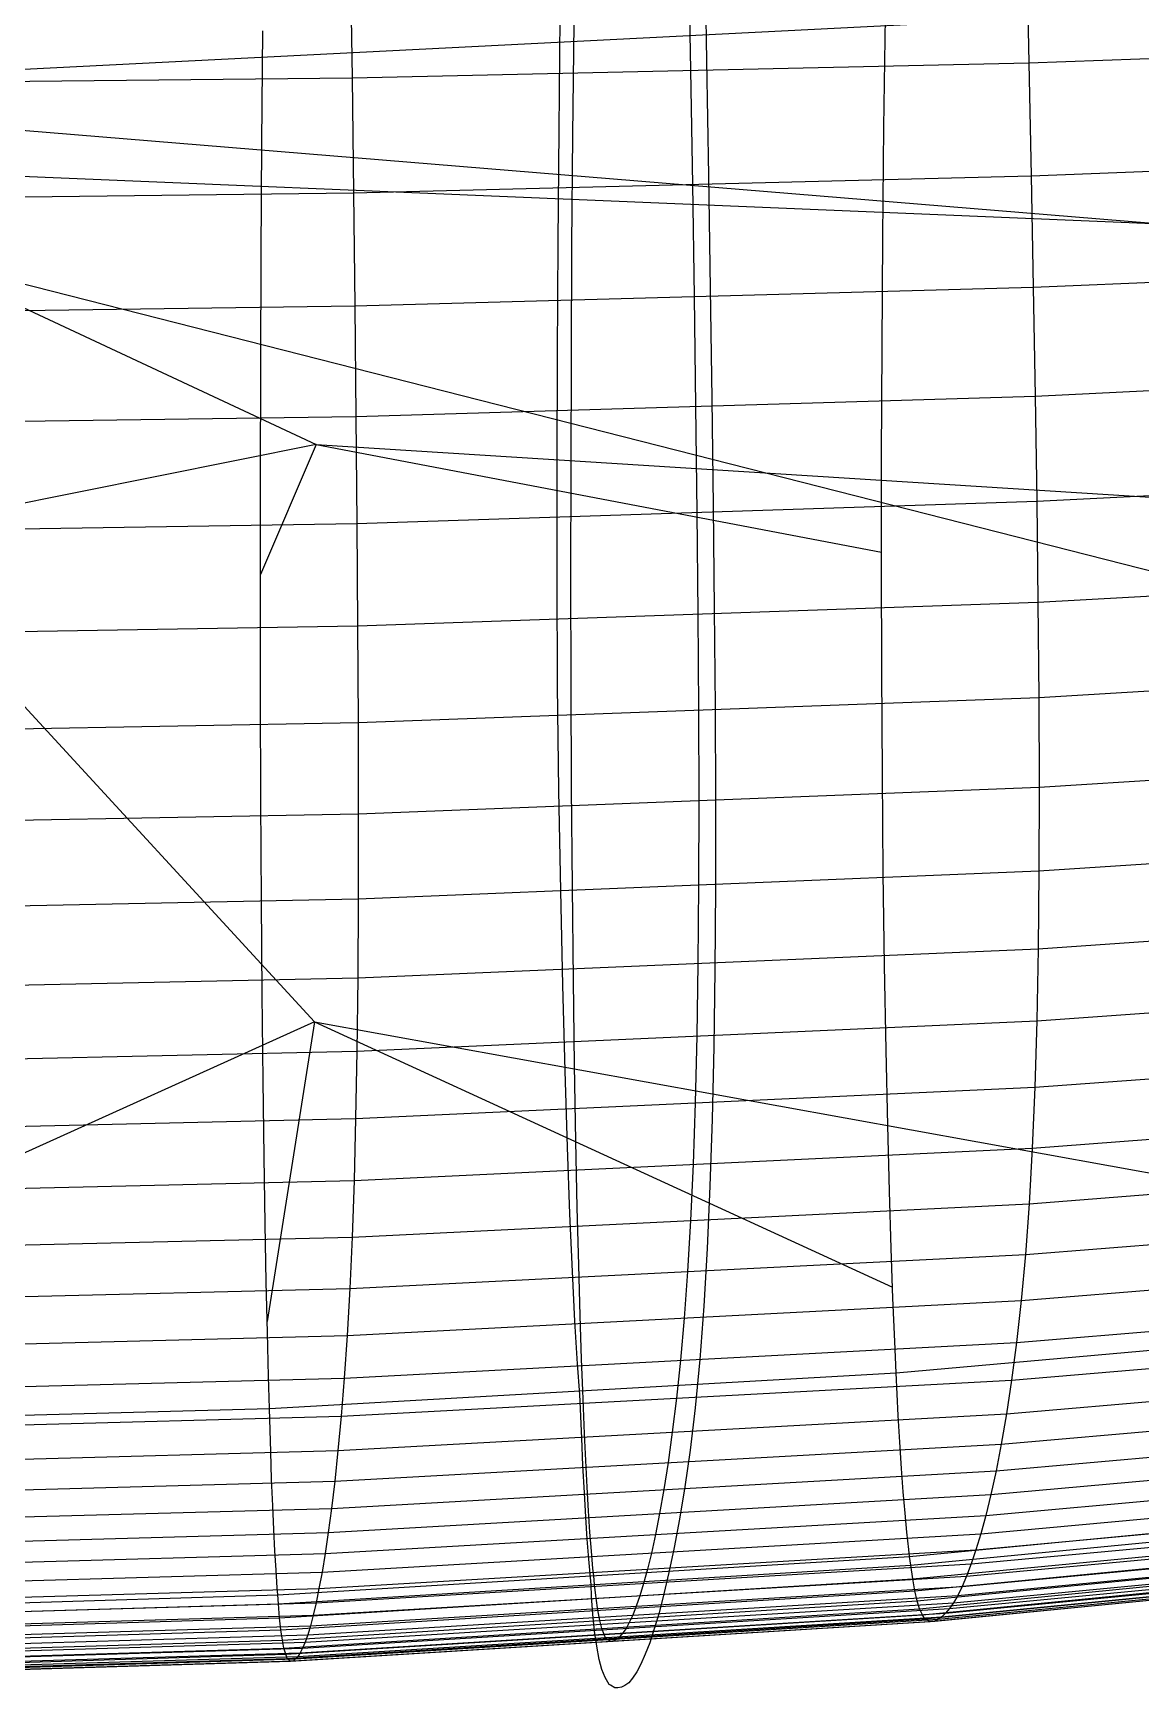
# Model space of a CAD drawing. Extents: x -449 to 449, y -4 to 308.
# Drawn here: x 59.8 to 146.2, y -0.5 to 128.7 of the extents above; entities that cross this region are included whole.
import ezdxf

# ---------------------------------------------------------------- set-up
doc = ezdxf.new("R2010")
doc.units = 0

msp = doc.modelspace()

# ---------------------------------------------------------------- linework, layer by layer
at = {"layer": 'default', "color": 8, "linetype": 'CONTINUOUS'}
for p, q in [((23.129, 124.029, 685.023), (296.885, 137.91, 302)), ((23.129, 124.029, 685.023), (81.889, 96.551, 188.24)), ((23.129, 124.029, 685.023), (214.311, 108.321, 233.045)), ((81.889, 96.551, 188.24), (26.773, 85.523, 18.673)), ((81.889, 96.551, 188.24), (77.528, 86.416, 22.924)), ((81.889, 96.551, 188.24), (125.988, 88.157, 30.906)), ((81.889, 96.551, 188.24), (172.737, 90.819, 42.414))]:
    msp.add_line(p, q, dxfattribs=at)
at = {"layer": 'default', "color": 7, "linetype": 'CONTINUOUS'}
for p, q in [((110.923, 134.77, -27.354), (111.081, 125.768, -28.288)), ((101.909, 120.732, 26.02), (102.002, 129.389, 25.467)), ((111.081, 125.768, -28.288), (111.227, 116.866, -29.149)), ((101.837, 112.085, 26.447), (101.909, 120.732, 26.02)), ((111.227, 116.866, -29.149), (111.36, 108.106, -29.938)), ((101.788, 103.436, 26.734), (101.837, 112.085, 26.447)), ((111.36, 108.106, -29.938), (111.478, 99.55, -30.634)), ((101.762, 94.806, 26.891), (101.788, 103.436, 26.734)), ((111.478, 99.55, -30.634), (111.576, 91.268, -31.217)), ((101.757, 86.264, 26.919), (101.762, 94.806, 26.891)), ((111.576, 91.268, -31.217), (111.652, 83.346, -31.666)), ((101.774, 77.893, 26.824), (101.757, 86.264, 26.919)), ((111.652, 83.346, -31.666), (111.704, 75.842, -31.97)), ((101.811, 69.785, 26.604), (101.774, 77.893, 26.824)), ((111.704, 75.842, -31.97), (111.725, 68.791, -32.097)), ((101.868, 62.037, 26.265), (101.811, 69.785, 26.604)), ((111.725, 68.791, -32.097), (111.714, 62.199, -32.026)), ((101.945, 54.758, 25.811), (101.868, 62.037, 26.265)), ((111.714, 62.199, -32.026), (111.665, 56.07, -31.736)), ((111.665, 56.07, -31.736), (111.579, 50.401, -31.226)), ((102.038, 48.114, 25.258), (101.945, 54.758, 25.811)), ((111.579, 50.401, -31.226), (111.453, 45.178, -30.484)), ((102.145, 42.192, 24.631), (102.038, 48.114, 25.258)), ((111.453, 45.178, -30.484), (111.292, 40.391, -29.525)), ((102.255, 37.008, 23.974), (102.145, 42.192, 24.631)), ((111.292, 40.391, -29.525), (111.093, 36.012, -28.351)), ((102.367, 32.503, 23.312), (102.255, 37.008, 23.974)), ((111.093, 36.012, -28.351), (110.86, 32.02, -26.968)), ((102.478, 28.596, 22.655), (102.367, 32.503, 23.312)), ((110.86, 32.02, -26.968), (110.593, 28.384, -25.387)), ((102.588, 25.188, 22.008), (102.478, 28.596, 22.655)), ((110.593, 28.384, -25.387), (110.298, 25.09, -23.642)), ((102.676, 22.728, 21.483), (102.588, 25.188, 22.008)), ((110.298, 25.09, -23.642), (109.985, 22.126, -21.785)), ((102.813, 19.36, 20.676), (102.676, 22.728, 21.483)), ((109.985, 22.126, -21.785), (109.659, 19.468, -19.859)), ((109.659, 19.468, -19.859), (109.33, 17.102, -17.91)), ((102.91, 17.257, 20.1), (102.813, 19.36, 20.676)), ((103.018, 15.191, 19.463), (102.91, 17.257, 20.1)), ((109.33, 17.102, -17.91), (109, 14.997, -15.954)), ((103.128, 13.346, 18.812), (103.018, 15.191, 19.463)), ((109, 14.997, -15.954), (108.672, 13.135, -14.015)), ((103.241, 11.686, 18.144), (103.128, 13.346, 18.812)), ((108.672, 13.135, -14.015), (108.35, 11.493, -12.107)), ((103.357, 10.189, 17.455), (103.241, 11.686, 18.144)), ((108.35, 11.493, -12.107), (108.036, 10.047, -10.246)), ((103.477, 8.831, 16.747), (103.357, 10.189, 17.455)), ((108.036, 10.047, -10.246), (107.729, 8.781, -8.428)), ((103.531, 8.28, 16.423), (103.477, 8.831, 16.747)), ((103.599, 7.601, 16.025), (103.531, 8.28, 16.423)), ((107.729, 8.781, -8.428), (107.43, 7.678, -6.662)), ((103.724, 6.512, 15.284), (103.599, 7.601, 16.025)), ((103.857, 5.576, 14.495), (103.724, 6.512, 15.284)), ((107.139, 6.719, -4.934), (106.854, 5.895, -3.25)), ((107.43, 7.678, -6.662), (107.139, 6.719, -4.934)), ((104.005, 4.792, 13.622), (103.857, 5.576, 14.495)), ((106.578, 5.2, -1.615), (106.311, 4.625, -0.033)), ((106.854, 5.895, -3.25), (106.578, 5.2, -1.615)), ((104.164, 4.164, 12.679), (104.005, 4.792, 13.622)), ((104.34, 3.686, 11.636), (104.164, 4.164, 12.679)), ((106.054, 4.165, 1.485), (105.805, 3.807, 2.96)), ((106.311, 4.625, -0.033), (106.054, 4.165, 1.485)), ((104.483, 3.368, 10.789), (104.34, 3.686, 11.636)), ((104.807, 3.16, 8.869), (104.483, 3.368, 10.789)), ((104.83, 3.15, 8.733), (104.807, 3.16, 8.869)), ((105.121, 3.189, 7.009), (104.83, 3.15, 8.733)), ((105.326, 3.331, 5.798), (105.121, 3.189, 7.009)), ((105.568, 3.532, 4.365), (105.326, 3.331, 5.798)), ((105.805, 3.807, 2.96), (105.568, 3.532, 4.365))]:
    msp.add_line(p, q, dxfattribs=at)
at = {"layer": 'default', "color": 4, "linetype": 'CONTINUOUS'}
for p, q in [((112.169, 135.566, -34.604), (112.331, 126.517, -35.547)), ((100.83, 121.118, 32.667), (100.921, 129.872, 32.11)), ((112.331, 126.517, -35.547), (112.477, 117.565, -36.417)), ((100.762, 112.367, 33.097), (100.83, 121.118, 32.667)), ((112.477, 117.565, -36.417), (112.618, 108.749, -37.214)), ((100.71, 103.611, 33.386), (100.762, 112.367, 33.097)), ((112.618, 108.749, -37.214), (112.744, 100.12, -37.919)), ((100.683, 94.88, 33.544), (100.71, 103.611, 33.386)), ((112.744, 100.12, -37.919), (112.851, 91.746, -38.51)), ((100.676, 86.237, 33.571), (100.683, 94.88, 33.544)), ((112.851, 91.746, -38.51), (112.933, 83.713, -38.967)), ((100.709, 77.764, 33.393), (100.676, 86.237, 33.571)), ((112.933, 83.713, -38.967), (113, 76.065, -39.276)), ((100.824, 69.564, 32.695), (100.709, 77.764, 33.393)), ((113, 76.065, -39.276), (113.034, 68.822, -39.404)), ((100.963, 61.733, 31.865), (100.824, 69.564, 32.695)), ((113.034, 68.822, -39.404), (113.036, 61.985, -39.328)), ((101.122, 54.379, 30.91), (100.963, 61.733, 31.865)), ((113.036, 61.985, -39.328), (112.991, 55.56, -39.021)), ((112.991, 55.56, -39.021), (112.91, 49.543, -38.474)), ((101.298, 47.671, 29.844), (101.122, 54.379, 30.91)), ((112.91, 49.543, -38.474), (112.777, 43.92, -37.672)), ((101.483, 41.71, 28.691), (101.298, 47.671, 29.844)), ((112.777, 43.92, -37.672), (112.604, 38.689, -36.618)), ((101.676, 36.512, 27.515), (101.483, 41.71, 28.691)), ((112.604, 38.689, -36.618), (112.387, 33.82, -35.305)), ((101.873, 32.018, 26.319), (101.676, 36.512, 27.515)), ((112.387, 33.82, -35.305), (112.121, 29.308, -33.734)), ((102.071, 28.144, 25.126), (101.873, 32.018, 26.319)), ((112.121, 29.308, -33.734), (111.809, 25.15, -31.919)), ((102.278, 24.803, 23.883), (102.071, 28.144, 25.126)), ((102.463, 22.424, 22.78), (102.278, 24.803, 23.883)), ((111.809, 25.15, -31.919), (111.455, 21.37, -29.91)), ((102.598, 19.02, 21.985), (102.463, 22.424, 22.78)), ((111.455, 21.37, -29.91), (111.053, 18.083, -27.615)), ((102.695, 16.867, 21.405), (102.598, 19.02, 21.985)), ((111.053, 18.083, -27.615), (110.633, 15.213, -25.211)), ((102.804, 14.751, 20.762), (102.695, 16.867, 21.405)), ((102.916, 12.848, 20.099), (102.804, 14.751, 20.762)), ((110.633, 15.213, -25.211), (110.22, 12.68, -22.822)), ((103.032, 11.125, 19.415), (102.916, 12.848, 20.099)), ((110.22, 12.68, -22.822), (109.807, 10.468, -20.43)), ((103.152, 9.561, 18.703), (103.032, 11.125, 19.415)), ((109.807, 10.468, -20.43), (109.406, 8.524, -18.092)), ((103.273, 8.15, 17.974), (103.152, 9.561, 18.703)), ((103.328, 7.553, 17.628), (103.273, 8.15, 17.974)), ((109.406, 8.524, -18.092), (109.011, 6.852, -15.799)), ((103.368, 6.674, 17.424), (103.328, 7.553, 17.628)), ((103.468, 5.274, 16.88), (103.368, 6.674, 17.424)), ((109.011, 6.852, -15.799), (108.634, 5.385, -13.581)), ((103.601, 3.958, 16.125), (103.468, 5.274, 16.88)), ((108.634, 5.385, -13.581), (108.262, 4.135, -11.408)), ((103.767, 2.77, 15.154), (103.601, 3.958, 16.125)), ((108.262, 4.135, -11.408), (107.907, 3.05, -9.313)), ((103.967, 1.744, 13.993), (103.767, 2.77, 15.154)), ((107.907, 3.05, -9.313), (107.557, 2.142, -7.255)), ((104.161, 0.951, 12.757), (103.967, 1.744, 13.993)), ((107.217, 1.385, -5.253), (106.887, 0.772, -3.311)), ((107.557, 2.142, -7.255), (107.217, 1.385, -5.253)), ((104.435, 0.32, 11.36), (104.161, 0.951, 12.757)), ((104.75, -0.224, 9.218), (104.435, 0.32, 11.36)), ((106.569, 0.279, -1.439), (106.263, -0.071, 0.364)), ((106.887, 0.772, -3.311), (106.569, 0.279, -1.439)), ((104.843, -0.273, 8.683), (104.75, -0.224, 9.218)), ((105.183, -0.477, 6.793), (104.843, -0.273, 8.683)), ((105.413, -0.479, 5.318), (105.183, -0.477, 6.793)), ((105.693, -0.432, 3.721), (105.413, -0.479, 5.318)), ((105.967, -0.298, 2.085), (105.693, -0.432, 3.721)), ((106.263, -0.071, 0.364), (105.967, -0.298, 2.085))]:
    msp.add_line(p, q, dxfattribs=at)
at = {"layer": 'default', "color": 5, "linetype": 'CONTINUOUS'}
for p, q in [((137.289, 135.281, -22.538), (137.484, 126.352, -23.461)), ((84.558, 134.258, -32.17), (84.678, 125.184, -33.115)), ((137.484, 126.352, -23.461), (188.18, 128.149, -9.532)), ((84.678, 125.184, -33.115), (137.484, 126.352, -23.461)), ((137.484, 126.352, -23.461), (137.664, 117.521, -24.312)), ((29.218, 124.587, -38.249), (84.678, 125.184, -33.115)), ((84.678, 125.184, -33.115), (84.789, 116.211, -33.985)), ((137.664, 117.521, -24.312), (188.424, 119.532, -10.355)), ((84.789, 116.211, -33.985), (137.664, 117.521, -24.312)), ((137.664, 117.521, -24.312), (137.829, 108.832, -25.093)), ((29.255, 115.539, -39.129), (84.789, 116.211, -33.985)), ((84.789, 116.211, -33.985), (84.891, 107.381, -34.783)), ((137.829, 108.832, -25.093), (188.649, 111.053, -11.109)), ((84.891, 107.381, -34.783), (137.829, 108.832, -25.093)), ((137.829, 108.832, -25.093), (137.975, 100.344, -25.782)), ((29.29, 106.636, -39.935), (84.891, 107.381, -34.783)), ((84.891, 107.381, -34.783), (84.981, 98.756, -35.486)), ((137.975, 100.344, -25.782), (188.847, 102.77, -11.776)), ((84.981, 98.756, -35.486), (137.975, 100.344, -25.782)), ((137.975, 100.344, -25.782), (138.097, 92.128, -26.359)), ((29.321, 97.94, -40.646), (84.981, 98.756, -35.486)), ((84.981, 98.756, -35.486), (85.056, 90.408, -36.075)), ((138.097, 92.128, -26.359), (189.014, 94.753, -12.336)), ((85.056, 90.408, -36.075), (138.097, 92.128, -26.359)), ((138.097, 92.128, -26.359), (138.191, 84.27, -26.804)), ((29.346, 89.522, -41.241), (85.056, 90.408, -36.075)), ((85.056, 90.408, -36.075), (85.114, 82.422, -36.528)), ((138.191, 84.27, -26.804), (189.142, 87.084, -12.769)), ((85.114, 82.422, -36.528), (138.191, 84.27, -26.804)), ((138.191, 84.27, -26.804), (138.255, 76.826, -27.106)), ((29.366, 81.471, -41.697), (85.114, 82.422, -36.528)), ((85.114, 82.422, -36.528), (85.153, 74.858, -36.834)), ((138.255, 76.826, -27.106), (189.23, 79.82, -13.066)), ((85.153, 74.858, -36.834), (138.255, 76.826, -27.106)), ((138.255, 76.826, -27.106), (138.282, 69.831, -27.234)), ((29.379, 73.844, -42.004), (85.153, 74.858, -36.834)), ((85.153, 74.858, -36.834), (85.169, 67.751, -36.96)), ((138.282, 69.831, -27.234), (189.269, 72.993, -13.194)), ((85.169, 67.751, -36.96), (138.282, 69.831, -27.234)), ((138.282, 69.831, -27.234), (138.268, 63.292, -27.167)), ((29.384, 66.678, -42.129), (85.169, 67.751, -36.96)), ((85.169, 67.751, -36.96), (85.159, 61.106, -36.886)), ((138.268, 63.292, -27.167), (189.251, 66.611, -13.136)), ((85.159, 61.106, -36.886), (138.268, 63.292, -27.167)), ((138.268, 63.292, -27.167), (138.208, 57.212, -26.883)), ((29.381, 59.979, -42.052), (85.159, 61.106, -36.886)), ((85.159, 61.106, -36.886), (85.121, 54.928, -36.589)), ((138.208, 57.212, -26.883), (189.172, 60.677, -12.871)), ((85.121, 54.928, -36.589), (138.208, 57.212, -26.883)), ((138.208, 57.212, -26.883), (138.102, 51.588, -26.382)), ((29.368, 53.75, -41.748), (85.121, 54.928, -36.589)), ((85.121, 54.928, -36.589), (85.055, 49.215, -36.069)), ((138.102, 51.588, -26.382), (189.032, 55.189, -12.398)), ((85.055, 49.215, -36.069), (138.102, 51.588, -26.382)), ((138.102, 51.588, -26.382), (137.948, 46.407, -25.654)), ((29.345, 47.99, -41.217), (85.055, 49.215, -36.069)), ((85.055, 49.215, -36.069), (84.959, 43.95, -35.315)), ((137.948, 46.407, -25.654), (188.826, 50.131, -11.706)), ((84.959, 43.95, -35.315), (137.948, 46.407, -25.654)), ((137.948, 46.407, -25.654), (137.749, 41.657, -24.711)), ((137.749, 41.657, -24.711), (188.56, 45.495, -10.809)), ((29.312, 42.682, -40.449), (84.959, 43.95, -35.315)), ((84.959, 43.95, -35.315), (84.835, 39.125, -34.34)), ((84.835, 39.125, -34.34), (137.749, 41.657, -24.711)), ((137.749, 41.657, -24.711), (137.504, 37.312, -23.556)), ((137.504, 37.312, -23.556), (188.232, 41.254, -9.709)), ((29.269, 37.817, -39.457), (84.835, 39.125, -34.34)), ((84.835, 39.125, -34.34), (84.682, 34.711, -33.147)), ((84.682, 34.711, -33.147), (137.504, 37.312, -23.556)), ((137.216, 33.352, -22.194), (187.847, 37.387, -8.411)), ((137.504, 37.312, -23.556), (137.216, 33.352, -22.194)), ((29.217, 33.368, -38.243), (84.682, 34.711, -33.147)), ((84.682, 34.711, -33.147), (84.503, 30.687, -31.741)), ((136.887, 29.744, -20.639), (187.405, 33.865, -6.927)), ((84.503, 30.687, -31.741), (137.216, 33.352, -22.194)), ((137.216, 33.352, -22.194), (136.887, 29.744, -20.639)), ((29.156, 29.312, -36.814), (84.503, 30.687, -31.741)), ((84.503, 30.687, -31.741), (84.298, 27.023, -30.136)), ((84.298, 27.023, -30.136), (136.887, 29.744, -20.639)), ((136.524, 26.477, -18.921), (186.918, 30.674, -5.288)), ((136.887, 29.744, -20.639), (136.524, 26.477, -18.921)), ((136.138, 23.535, -17.093), (186.399, 27.802, -3.542)), ((29.086, 25.618, -35.183), (84.298, 27.023, -30.136)), ((84.298, 27.023, -30.136), (84.072, 23.704, -28.363)), ((84.072, 23.704, -28.363), (136.524, 26.477, -18.921)), ((136.524, 26.477, -18.921), (136.138, 23.535, -17.093)), ((135.737, 20.898, -15.196), (185.861, 25.225, -1.732)), ((29.009, 22.272, -33.381), (84.072, 23.704, -28.363)), ((84.072, 23.704, -28.363), (83.831, 20.717, -26.478)), ((83.831, 20.717, -26.478), (136.138, 23.535, -17.093)), ((136.138, 23.535, -17.093), (135.737, 20.898, -15.196)), ((135.331, 18.55, -13.277), (185.316, 22.932, 0.101)), ((28.926, 19.261, -31.466), (83.831, 20.717, -26.478)), ((83.582, 18.038, -24.522), (135.737, 20.898, -15.196)), ((83.831, 20.717, -26.478), (83.582, 18.038, -24.522)), ((134.923, 16.461, -11.35), (184.769, 20.892, 1.941)), ((135.737, 20.898, -15.196), (135.331, 18.55, -13.277)), ((83.329, 15.654, -22.544), (135.331, 18.55, -13.277)), ((134.52, 14.613, -9.441), (184.227, 19.086, 3.765)), ((135.331, 18.55, -13.277), (134.923, 16.461, -11.35)), ((28.841, 16.561, -29.479), (83.582, 18.038, -24.522)), ((83.582, 18.038, -24.522), (83.329, 15.654, -22.544)), ((134.122, 12.984, -7.563), (183.693, 17.494, 5.56)), ((28.755, 14.158, -27.468), (83.329, 15.654, -22.544)), ((83.076, 13.533, -20.557), (134.923, 16.461, -11.35)), ((83.329, 15.654, -22.544), (83.076, 13.533, -20.557)), ((133.735, 11.548, -5.73), (183.173, 16.092, 7.31)), ((134.923, 16.461, -11.35), (134.52, 14.613, -9.441)), ((82.825, 11.657, -18.589), (134.52, 14.613, -9.441)), ((133.356, 10.292, -3.939), (182.664, 14.864, 9.022)), ((134.52, 14.613, -9.441), (134.122, 12.984, -7.563)), ((28.668, 12.021, -25.45), (83.076, 13.533, -20.557)), ((82.578, 10.002, -16.652), (134.122, 12.984, -7.563)), ((83.076, 13.533, -20.557), (82.825, 11.657, -18.589)), ((128.262, 9.112, 20.149), (175.817, 13.687, 32.052)), ((132.988, 9.197, -2.199), (182.17, 13.793, 10.684)), ((134.122, 12.984, -7.563), (133.735, 11.548, -5.73)), ((28.582, 10.13, -23.45), (82.825, 11.657, -18.589)), ((82.825, 11.657, -18.589), (82.578, 10.002, -16.652)), ((128.417, 8.032, 19.419), (176.025, 12.634, 31.353)), ((128.581, 7.104, 18.642), (176.246, 11.729, 30.609)), ((132.278, 7.427, 1.161), (181.215, 12.063, 13.895)), ((132.628, 8.245, -0.498), (181.686, 12.863, 12.31)), ((82.337, 8.545, -14.763), (133.735, 11.548, -5.73)), ((128.763, 6.327, 17.781), (176.491, 10.971, 29.785)), ((128.96, 5.704, 16.852), (176.755, 10.364, 28.897)), ((131.291, 5.709, 5.825), (179.89, 10.381, 18.353)), ((131.608, 6.166, 4.33), (180.315, 10.828, 16.924)), ((131.937, 6.737, 2.772), (180.757, 11.387, 15.434)), ((133.735, 11.548, -5.73), (133.356, 10.292, -3.939)), ((28.498, 8.463, -21.483), (82.578, 10.002, -16.652)), ((78.935, 6.089, 11.9), (128.262, 9.112, 20.149)), ((81.872, 6.159, -11.124), (132.988, 9.197, -2.199)), ((82.101, 7.27, -12.917), (133.356, 10.292, -3.939)), ((82.578, 10.002, -16.652), (82.337, 8.545, -14.763)), ((128.262, 9.112, 20.149), (128.179, 9.785, 20.542)), ((128.417, 8.032, 19.419), (128.262, 9.112, 20.149)), ((129.177, 5.231, 15.824), (177.048, 9.904, 27.913)), ((129.353, 4.915, 14.99), (177.285, 9.597, 27.115)), ((129.753, 4.71, 13.098), (177.823, 9.398, 25.306)), ((129.782, 4.699, 12.964), (177.861, 9.388, 25.178)), ((130.141, 4.739, 11.267), (178.343, 9.428, 23.555)), ((130.393, 4.88, 10.073), (178.682, 9.568, 22.414)), ((130.692, 5.08, 8.662), (179.084, 9.765, 21.065)), ((130.984, 5.354, 7.278), (179.477, 10.033, 19.742)), ((132.988, 9.197, -2.199), (132.628, 8.245, -0.498)), ((133.356, 10.292, -3.939), (132.988, 9.197, -2.199)), ((28.415, 6.994, -19.564), (82.337, 8.545, -14.763)), ((79.031, 4.991, 11.149), (128.417, 8.032, 19.419)), ((81.649, 5.193, -9.37), (132.628, 8.245, -0.498)), ((82.337, 8.545, -14.763), (82.101, 7.27, -12.917)), ((128.581, 7.104, 18.642), (128.417, 8.032, 19.419)), ((132.628, 8.245, -0.498), (132.278, 7.427, 1.161)), ((28.335, 5.71, -17.689), (82.101, 7.27, -12.917)), ((78.935, 6.089, 11.9), (78.883, 6.774, 12.304)), ((79.133, 4.048, 10.349), (128.581, 7.104, 18.642)), ((81.219, 3.663, -6.001), (131.937, 6.737, 2.772)), ((81.431, 4.363, -7.661), (132.278, 7.427, 1.161)), ((82.101, 7.27, -12.917), (81.872, 6.159, -11.124)), ((128.763, 6.327, 17.781), (128.581, 7.104, 18.642)), ((131.937, 6.737, 2.772), (131.608, 6.166, 4.33)), ((132.278, 7.427, 1.161), (131.937, 6.737, 2.772)), ((27.252, 4.529, 7.513), (78.935, 6.089, 11.9)), ((28.18, 3.617, -14.086), (81.649, 5.193, -9.37)), ((28.256, 4.59, -15.868), (81.872, 6.159, -11.124)), ((79.031, 4.991, 11.149), (78.935, 6.089, 11.9)), ((79.246, 3.257, 9.462), (128.763, 6.327, 17.781)), ((79.368, 2.624, 8.506), (128.96, 5.704, 16.852)), ((79.503, 2.142, 7.447), (129.177, 5.231, 15.824)), ((80.626, 2.261, -1.357), (130.984, 5.354, 7.278)), ((80.817, 2.621, -2.854), (131.291, 5.709, 5.825)), ((81.014, 3.084, -4.395), (131.608, 6.166, 4.33)), ((81.649, 5.193, -9.37), (81.431, 4.363, -7.661)), ((81.872, 6.159, -11.124), (81.649, 5.193, -9.37)), ((128.96, 5.704, 16.852), (128.763, 6.327, 17.781)), ((129.177, 5.231, 15.824), (128.96, 5.704, 16.852)), ((129.353, 4.915, 14.99), (129.177, 5.231, 15.824)), ((130.984, 5.354, 7.278), (130.692, 5.08, 8.662)), ((131.291, 5.709, 5.825), (130.984, 5.354, 7.278)), ((131.608, 6.166, 4.33), (131.291, 5.709, 5.825)), ((27.285, 3.422, 6.751), (79.031, 4.991, 11.149)), ((27.32, 2.471, 5.938), (79.133, 4.048, 10.349)), ((28.105, 2.781, -12.35), (81.431, 4.363, -7.661)), ((79.133, 4.048, 10.349), (79.031, 4.991, 11.149)), ((79.246, 3.257, 9.462), (79.133, 4.048, 10.349)), ((79.613, 1.821, 6.588), (129.353, 4.915, 14.99)), ((79.861, 1.611, 4.639), (129.753, 4.71, 13.098)), ((79.879, 1.6, 4.501), (129.782, 4.699, 12.964)), ((80.102, 1.639, 2.752), (130.141, 4.739, 11.267)), ((80.259, 1.782, 1.523), (130.393, 4.88, 10.073)), ((80.444, 1.984, 0.069), (130.692, 5.08, 8.662)), ((81.431, 4.363, -7.661), (81.219, 3.663, -6.001)), ((129.753, 4.71, 13.098), (129.353, 4.915, 14.99)), ((129.782, 4.699, 12.964), (129.753, 4.71, 13.098)), ((130.141, 4.739, 11.267), (129.782, 4.699, 12.964)), ((130.393, 4.88, 10.073), (130.141, 4.739, 11.267)), ((130.692, 5.08, 8.662), (130.393, 4.88, 10.073)), ((27.359, 1.673, 5.038), (79.246, 3.257, 9.462)), ((27.4, 1.034, 4.068), (79.368, 2.624, 8.506)), ((27.896, 1.026, -7.469), (80.817, 2.621, -2.854)), ((27.963, 1.492, -9.033), (81.014, 3.084, -4.395)), ((28.033, 2.076, -10.664), (81.219, 3.663, -6.001)), ((79.368, 2.624, 8.506), (79.246, 3.257, 9.462)), ((79.503, 2.142, 7.447), (79.368, 2.624, 8.506)), ((80.817, 2.621, -2.854), (80.626, 2.261, -1.357)), ((81.014, 3.084, -4.395), (80.817, 2.621, -2.854)), ((81.219, 3.663, -6.001), (81.014, 3.084, -4.395)), ((27.446, 0.548, 2.993), (79.503, 2.142, 7.447)), ((27.484, 0.224, 2.12), (79.613, 1.821, 6.588)), ((27.569, 0.011, 0.141), (79.861, 1.611, 4.639)), ((27.575, 0, 0.001), (79.879, 1.6, 4.501)), ((27.651, 0.038, -1.775), (80.102, 1.639, 2.752)), ((27.705, 0.182, -3.023), (80.259, 1.782, 1.523)), ((27.768, 0.386, -4.5), (80.444, 1.984, 0.069)), ((27.83, 0.664, -5.948), (80.626, 2.261, -1.357)), ((79.613, 1.821, 6.588), (79.503, 2.142, 7.447)), ((79.861, 1.611, 4.639), (79.613, 1.821, 6.588)), ((79.879, 1.6, 4.501), (79.861, 1.611, 4.639)), ((80.102, 1.639, 2.752), (79.879, 1.6, 4.501)), ((80.259, 1.782, 1.523), (80.102, 1.639, 2.752)), ((80.444, 1.984, 0.069), (80.259, 1.782, 1.523)), ((80.626, 2.261, -1.357), (80.444, 1.984, 0.069))]:
    msp.add_line(p, q, dxfattribs=at)
at = {"layer": 'default', "color": 3, "linetype": 'CONTINUOUS'}
for p, q in [((126.172, 121.335, 30.037), (126.286, 129.924, 29.495)), ((77.646, 120.128, 22.004), (77.718, 128.854, 21.439)), ((77.59, 111.412, 22.44), (77.646, 120.128, 22.004)), ((126.083, 112.757, 30.454), (126.172, 121.335, 30.037)), ((126.024, 104.177, 30.734), (126.083, 112.757, 30.454)), ((77.552, 102.694, 22.734), (77.59, 111.412, 22.44)), ((125.992, 95.617, 30.885), (126.024, 104.177, 30.734)), ((77.532, 93.996, 22.897), (77.552, 102.694, 22.734)), ((125.987, 87.142, 30.909), (125.992, 95.617, 30.885)), ((77.528, 85.385, 22.928), (77.532, 93.996, 22.897)), ((126.007, 78.838, 30.813), (125.987, 87.142, 30.909)), ((77.54, 76.947, 22.835), (77.528, 85.385, 22.928)), ((126.054, 70.795, 30.594), (126.007, 78.838, 30.813)), ((77.568, 68.774, 22.615), (77.54, 76.947, 22.835)), ((126.125, 63.109, 30.257), (126.054, 70.795, 30.594)), ((77.611, 60.964, 22.274), (77.568, 68.774, 22.615)), ((126.22, 55.889, 29.807), (126.125, 63.109, 30.257)), ((77.67, 53.627, 21.815), (77.611, 60.964, 22.274)), ((126.336, 49.298, 29.26), (126.22, 55.889, 29.807)), ((77.741, 46.929, 21.256), (77.67, 53.627, 21.815)), ((126.467, 43.424, 28.639), (126.336, 49.298, 29.26)), ((77.822, 40.961, 20.622), (77.741, 46.929, 21.256)), ((126.604, 38.281, 27.991), (126.467, 43.424, 28.639)), ((77.907, 35.734, 19.958), (77.822, 40.961, 20.622)), ((126.742, 33.812, 27.337), (126.604, 38.281, 27.991)), ((77.992, 31.193, 19.287), (77.907, 35.734, 19.958)), ((126.88, 29.937, 26.688), (126.742, 33.812, 27.337)), ((78.077, 27.255, 18.622), (77.992, 31.193, 19.287)), ((127.015, 26.557, 26.049), (126.88, 29.937, 26.688)), ((78.161, 23.82, 17.966), (78.077, 27.255, 18.622)), ((127.124, 24.117, 25.532), (127.015, 26.557, 26.049)), ((78.229, 21.34, 17.434), (78.161, 23.82, 17.966))]:
    msp.add_line(p, q, dxfattribs=at)
at = {"layer": 'default', "color": 1, "linetype": 'CONTINUOUS'}
for p, q in [((19.487, 119.171, 683.575), (81.753, 51.517, 182.948)), ((19.487, 119.171, 683.575), (215.505, 69.232, 228.506)), ((19.487, 119.171, 683.575), (299.152, 107.405, 298.575)), ((81.753, 51.517, 182.948), (26.953, 26.745, 14.477)), ((81.753, 51.517, 182.948), (78.059, 28.12, 18.768)), ((81.753, 51.517, 182.948), (126.849, 30.789, 26.831)), ((81.753, 51.517, 182.948), (173.911, 34.835, 38.462)), ((127.124, 24.117, 25.532), (174.283, 28.325, 37.213)), ((78.229, 21.34, 17.434), (127.124, 24.117, 25.532)), ((127.293, 20.776, 24.735), (127.124, 24.117, 25.532)), ((27.011, 19.908, 13.126), (78.229, 21.34, 17.434)), ((78.333, 17.945, 16.616), (78.229, 21.34, 17.434)), ((127.413, 18.69, 24.167), (127.293, 20.776, 24.735)), ((127.546, 16.64, 23.539), (127.413, 18.69, 24.167)), ((78.408, 15.824, 16.032), (78.333, 17.945, 16.616)), ((78.49, 13.742, 15.387), (78.408, 15.824, 16.032)), ((127.681, 14.811, 22.897), (127.546, 16.64, 23.539)), ((127.821, 13.164, 22.238), (127.681, 14.811, 22.897)), ((128.179, 9.785, 20.542), (175.705, 14.344, 32.428)), ((78.574, 11.882, 14.727), (78.49, 13.742, 15.387)), ((127.964, 11.679, 21.559), (127.821, 13.164, 22.238)), ((78.661, 10.208, 14.05), (78.574, 11.882, 14.727)), ((128.112, 10.333, 20.861), (127.964, 11.679, 21.559)), ((128.179, 9.785, 20.542), (128.112, 10.333, 20.861)), ((78.75, 8.699, 13.35), (78.661, 10.208, 14.05)), ((78.883, 6.774, 12.304), (128.179, 9.785, 20.542)), ((78.841, 7.33, 12.632), (78.75, 8.699, 13.35)), ((27.235, 5.22, 7.923), (78.883, 6.774, 12.304)), ((78.883, 6.774, 12.304), (78.841, 7.33, 12.632))]:
    msp.add_line(p, q, dxfattribs=at)

doc.saveas('drawing.dxf')
